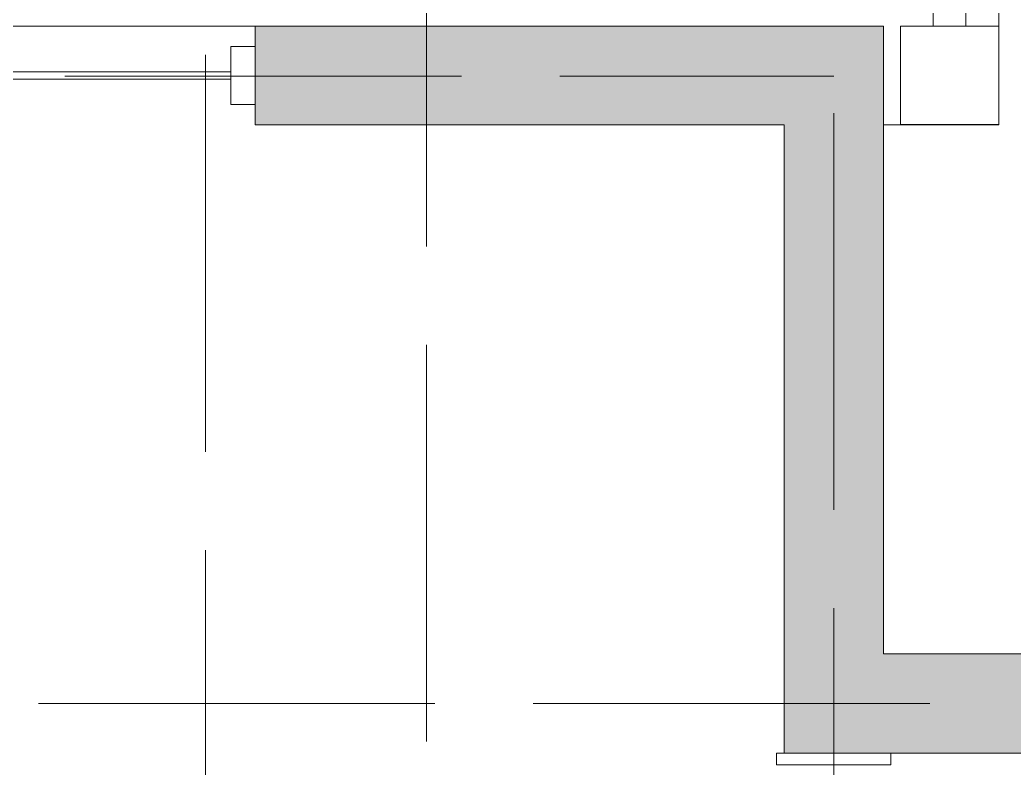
# Model space of a CAD drawing. Header units: metres. Extents: x 14 to 155, y 0 to 125.
# Drawn here: x 58.59 to 60.094, y 110.216 to 111.347 of the extents above; entities that cross this region are included whole.
import ezdxf

# ---------------------------------------------------------------- set-up
doc = ezdxf.new("R2010")
doc.units = ezdxf.units.M
doc.layers.add('PDF_Geometry', color=7, linetype='Continuous', true_color=0xc0c0c0)
doc.layers.add('PDF_Solid Fills', color=7, linetype='Continuous')

msp = doc.modelspace()

# ---------------------------------------------------------------- linework, layer by layer
at = {"layer": 'PDF_Geometry', "color": 0, "lineweight": 5}
for points in [[(54.7995, 106.2418), (52.0436, 106.2417), (52.0434, 112.3871), (60.0708, 112.3874), (60.0709, 111.1887), (59.8964, 111.1887)], [(58.1455, 111.3375), (58.9457, 111.3375)]]:
    msp.add_lwpolyline(points, dxfattribs=at)
at = {"layer": 'PDF_Geometry', "color": 0, "lineweight": 0}
for points in [[(60.0212, 111.3376), (59.9716, 111.3376), (59.9715, 112.2385), (60.0211, 112.2385)], [(60.0708, 111.3376), (59.9219, 111.3376), (59.9219, 111.1888), (60.0708, 111.1888)], [(58.909, 111.307), (58.9458, 111.307), (58.9458, 111.219), (58.909, 111.219)], [(58.184, 111.2574), (58.909, 111.2574), (58.909, 111.2686), (58.184, 111.2686)], [(59.9076, 110.2205), (59.7347, 110.2205), (59.7347, 110.2381), (59.9076, 110.2381)]]:
    msp.add_lwpolyline(points, close=True, dxfattribs=at)
for points in [[(59.2049, 111.6047), (59.205, 111.0046)], [(58.8705, 111.2943), (58.8706, 110.6942)], [(58.6577, 111.2622), (59.2578, 111.2622)], [(59.4066, 111.2622), (59.8211, 111.2623)], [(59.8211, 111.2063), (59.8211, 110.6062)], [(59.205, 110.8558), (59.205, 110.2557)], [(58.8706, 110.5453), (58.8706, 109.9452)], [(59.8211, 110.4573), (59.8212, 109.8572)], [(58.6177, 110.3132), (59.2178, 110.3133)], [(59.3666, 110.3133), (59.9667, 110.3133)]]:
    msp.add_lwpolyline(points, dxfattribs=at)
at = {"layer": 'PDF_Geometry', "color": 0, "lineweight": 5}
msp.add_lwpolyline([(59.746, 110.2381), (59.7459, 111.1887), (58.9457, 111.1886), (58.9457, 111.3375), (59.8964, 111.3376), (59.8964, 110.3886), (63.566, 110.3887), (63.566, 108.6875), (63.4172, 108.6874), (63.4172, 110.2382)], close=True, dxfattribs=at)
at = {"layer": 'PDF_Solid Fills', "color": 0, "transparency": 33554559}
for points in [[(59.8964, 111.3376), (58.9458, 111.3375), (59.8964, 111.1888)], [(58.9458, 111.3375), (59.8964, 111.1888), (58.9458, 111.1887)], [(59.8964, 111.1887), (59.7459, 111.1887), (59.8964, 110.3885)], [(59.7459, 111.1887), (59.8964, 110.3885), (59.7459, 110.3885)], [(63.566, 110.3886), (59.7459, 110.3885), (63.566, 110.2381)], [(59.7459, 110.3885), (63.566, 110.2381), (59.746, 110.238)]]:
    msp.add_solid(points, dxfattribs=at)

doc.saveas('drawing.dxf')
